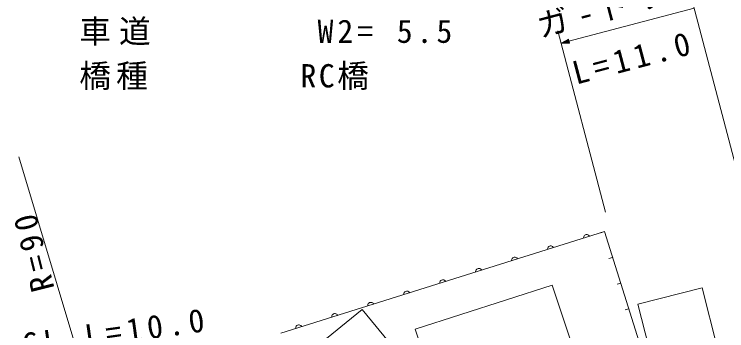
# Model space of a CAD drawing. Units: millimetres, scale not verified. Extents: x 39871 to 677802, y 19935 to 378772.
# Drawn here: x 377491 to 433370, y 295619 to 320456 of the extents above; entities that cross this region are included whole.
import ezdxf

# ---------------------------------------------------------------- set-up
doc = ezdxf.new("R2010")
doc.units = ezdxf.units.MM
doc.header["$LTSCALE"] = 996.768
doc.layers.add('S-SUV', color=7, linetype='Continuous', lineweight=13)
doc.styles.add('ＭＳ ゴシック', font='')
doc.styles.get('ＭＳ ゴシック').set_extended_font_data('MS Gothic')

msp = doc.modelspace()

# ---------------------------------------------------------------- linework, layer by layer
at = {"layer": 'S-SUV'}
for p, q in [((430566.6, 321893.8), (434420.8, 307239.3)), ((420381.1, 318184.6), (430820.1, 320930.1)), ((423869.9, 304919.6), (420127.7, 319148.3)), ((420966.5, 318506), (420381.1, 318184.6)), ((420381.1, 318184.6), (421048.9, 318192.7)), ((420445.4, 318201.5), (420957, 318478.4)), ((421027.1, 318212.1), (420446.9, 318201.9)), ((420509.6, 318218.4), (420939.7, 318448.7)), ((420997.4, 318229.4), (420509.6, 318218.4)), ((420572.2, 318234.9), (420922.4, 318419.1)), ((420967.7, 318246.8), (420572.2, 318234.9)), ((420636.5, 318251.7), (420905.1, 318389.4)), ((420938, 318264.1), (420636.5, 318251.7)), ((420699.1, 318268.2), (420887.8, 318359.7)), ((420908.4, 318281.4), (420699.1, 318268.2)), ((420763.3, 318285.1), (420870.4, 318330)), ((420874.6, 318314.4), (420763.3, 318285.1)), ((420878.7, 318298.7), (420763.3, 318285.1)), ((420870.4, 318330), (420878.7, 318298.7)), ((420887.8, 318359.7), (420908.4, 318281.4)), ((420905.1, 318389.4), (420938, 318264.1)), ((420922.4, 318419.1), (420967.7, 318246.8)), ((420939.7, 318448.7), (420997.4, 318229.4)), ((420957, 318478.4), (421027.1, 318212.1)), ((421048.9, 318192.7), (420966.5, 318506)), ((389333.5, 270895), (377847.9, 309258.3)), ((398393.7, 295424.6), (423789, 303395.8)), ((422140.4, 302878.3), (422142.2, 302939)), ((422142.2, 302939), (422156.2, 302994.3)), ((422156.2, 302994.3), (422185, 303060.8)), ((422185, 303060.8), (422228.3, 303105.7)), ((422228.3, 303105.7), (422279, 303139.9)), ((422279, 303139.9), (422352.7, 303163)), ((422352.7, 303163), (422413.8, 303163.9)), ((422413.8, 303163.9), (422475, 303151.8)), ((422475, 303151.8), (422537.8, 303114.1)), ((422537.8, 303114.1), (422580.9, 303076.7)), ((422580.9, 303076.7), (422615.9, 303027.6)), ((423789, 303395.8), (423503.6, 303306.5)), ((428207, 289281.2), (423789, 303395.8)), ((419318.7, 301992.6), (419320.5, 302053.3)), ((419320.5, 302053.3), (419334.5, 302108.6)), ((419334.5, 302108.6), (419363.3, 302175.1)), ((419363.3, 302175.1), (419406.6, 302220)), ((419406.6, 302220), (419457.3, 302254.2)), ((419457.3, 302254.2), (419531, 302277.3)), ((419531, 302277.3), (419592.1, 302278.2)), ((419592.1, 302278.2), (419653.3, 302266.1)), ((419653.3, 302266.1), (419716.1, 302228.4)), ((419716.1, 302228.4), (419759.2, 302191)), ((419759.2, 302191), (419794.2, 302141.9)), ((416498.9, 301167.6), (416512.8, 301222.9)), ((416512.8, 301222.9), (416541.6, 301289.4)), ((416541.6, 301289.4), (416584.9, 301334.3)), ((416584.9, 301334.3), (416635.6, 301368.5)), ((416635.6, 301368.5), (416709.3, 301391.7)), ((416709.3, 301391.7), (416770.4, 301392.6)), ((416770.4, 301392.6), (416831.6, 301380.4)), ((416831.6, 301380.4), (416894.4, 301342.7)), ((416894.4, 301342.7), (416937.5, 301305.3)), ((416937.5, 301305.3), (416972.5, 301256.2)), ((424420.1, 301379.4), (424134.8, 301290.1)), ((416497, 301106.9), (416498.9, 301167.6)), ((413675.3, 300221.3), (413677.2, 300281.9)), ((413677.2, 300281.9), (413691.1, 300337.2)), ((413691.1, 300337.2), (413719.9, 300403.7)), ((413719.9, 300403.7), (413763.2, 300448.7)), ((413763.2, 300448.7), (413813.9, 300482.8)), ((413813.9, 300482.8), (413887.6, 300506)), ((413887.6, 300506), (413948.7, 300506.9)), ((413948.7, 300506.9), (414009.9, 300494.8)), ((414009.9, 300494.8), (414072.7, 300457)), ((414072.7, 300457), (414115.8, 300419.6)), ((414115.8, 300419.6), (414150.8, 300370.5)), ((410869.4, 299451.5), (410898.2, 299518)), ((410898.2, 299518), (410941.5, 299563)), ((410941.5, 299563), (410992.2, 299597.2)), ((410992.2, 299597.2), (411065.9, 299620.3)), ((411065.9, 299620.3), (411127, 299621.2)), ((411127, 299621.2), (411188.2, 299609.1)), ((411188.2, 299609.1), (411251, 299571.3)), ((411251, 299571.3), (411294.1, 299533.9)), ((411294.1, 299533.9), (411329.1, 299484.8)), ((419682.3, 299186.2), (408946.7, 295747.4)), ((410853.6, 299335.6), (410855.5, 299396.2)), ((410855.5, 299396.2), (410869.4, 299451.5)), ((422984.1, 289375.1), (419682.3, 299186.2)), ((425051.3, 299363), (424765.9, 299273.7)), ((426406.5, 297717.6), (431438.8, 298997.6)), ((433322.6, 291591.2), (431438.8, 298997.6)), ((408031.9, 298449.9), (408033.8, 298510.5)), ((408033.8, 298510.5), (408047.7, 298565.9)), ((408047.7, 298565.9), (408076.5, 298632.3)), ((408076.5, 298632.3), (408119.8, 298677.3)), ((408119.8, 298677.3), (408170.5, 298711.5)), ((408170.5, 298711.5), (408244.2, 298734.6)), ((408244.2, 298734.6), (408305.3, 298735.5)), ((408305.3, 298735.5), (408366.6, 298723.4)), ((408366.6, 298723.4), (408429.3, 298685.6)), ((408429.3, 298685.6), (408472.4, 298648.2)), ((408472.4, 298648.2), (408507.4, 298599.1)), ((405348.8, 297825.8), (405422.5, 297848.9)), ((405422.5, 297848.9), (405483.6, 297849.8)), ((405483.6, 297849.8), (405544.9, 297837.7)), ((404784.3, 297286.3), (400809.3, 294070.8)), ((409379, 291694.8), (404784.3, 297286.3)), ((405210.2, 297564.2), (405212.1, 297624.8)), ((405212.1, 297624.8), (405226, 297680.2)), ((405226, 297680.2), (405254.8, 297746.7)), ((405254.8, 297746.7), (405298.1, 297791.6)), ((405298.1, 297791.6), (405348.8, 297825.8)), ((405544.9, 297837.7), (405607.6, 297799.9)), ((405607.6, 297799.9), (405650.7, 297762.5)), ((405650.7, 297762.5), (405685.7, 297713.5)), ((425682.4, 297346.7), (425397.1, 297257.3)), ((428346.4, 290090.9), (426406.5, 297717.6)), ((402388.5, 296678.5), (402390.4, 296739.2)), ((402390.4, 296739.2), (402404.3, 296794.5)), ((402404.3, 296794.5), (402433.1, 296861)), ((402433.1, 296861), (402476.4, 296905.9)), ((402476.4, 296905.9), (402527.1, 296940.1)), ((402527.1, 296940.1), (402600.8, 296963.2)), ((402600.8, 296963.2), (402661.9, 296964.1)), ((402661.9, 296964.1), (402723.2, 296952)), ((402723.2, 296952), (402785.9, 296914.3)), ((402785.9, 296914.3), (402829, 296876.9)), ((402829, 296876.9), (402864, 296827.8)), ((399566.8, 295792.8), (399568.7, 295853.5)), ((399568.7, 295853.5), (399582.6, 295908.8)), ((399582.6, 295908.8), (399611.4, 295975.3)), ((399611.4, 295975.3), (399654.7, 296020.2)), ((399654.7, 296020.2), (399705.4, 296054.4)), ((399705.4, 296054.4), (399779.1, 296077.5)), ((399779.1, 296077.5), (399840.2, 296078.4)), ((399840.2, 296078.4), (399901.5, 296066.3)), ((399901.5, 296066.3), (399964.2, 296028.6)), ((399964.2, 296028.6), (400007.3, 295991.2)), ((400007.3, 295991.2), (400042.3, 295942.1)), ((411193.9, 288714.7), (408946.7, 295747.4))]:
    msp.add_line(p, q, dxfattribs=at)

# ---------------------------------------------------------------- texts
at = {"layer": 'S-SUV', "char_height": 1827, "attachment_point": 7, "style": 'ＭＳ ゴシック'}
for s, insert, rotation in [('\\T1.31;ガ-ドレ-ル', (418790.8, 318509.8), 14.8), ('\\T1.32;L=11.0', (421559.2, 314897.5), 14.8), ('\\T1.32;R=90', (380682.3, 298951.7), 104), ('\\T1.32;GL\\~L=10.0', (378289.6, 293554.9), 8)]:
    msp.add_mtext(s, dxfattribs=dict(at, insert=insert, rotation=rotation))
for s, insert in [('\\T1.25;車道\u3000\u3000\u3000\u3000W2=\\~5.5', (382589.9, 318002.7)), ('\\T1.16;橋種\u3000\u3000\u3000\u3000RC橋', (382589.9, 314514))]:
    msp.add_mtext(s, dxfattribs=dict(at, insert=insert))

doc.saveas('drawing.dxf')
